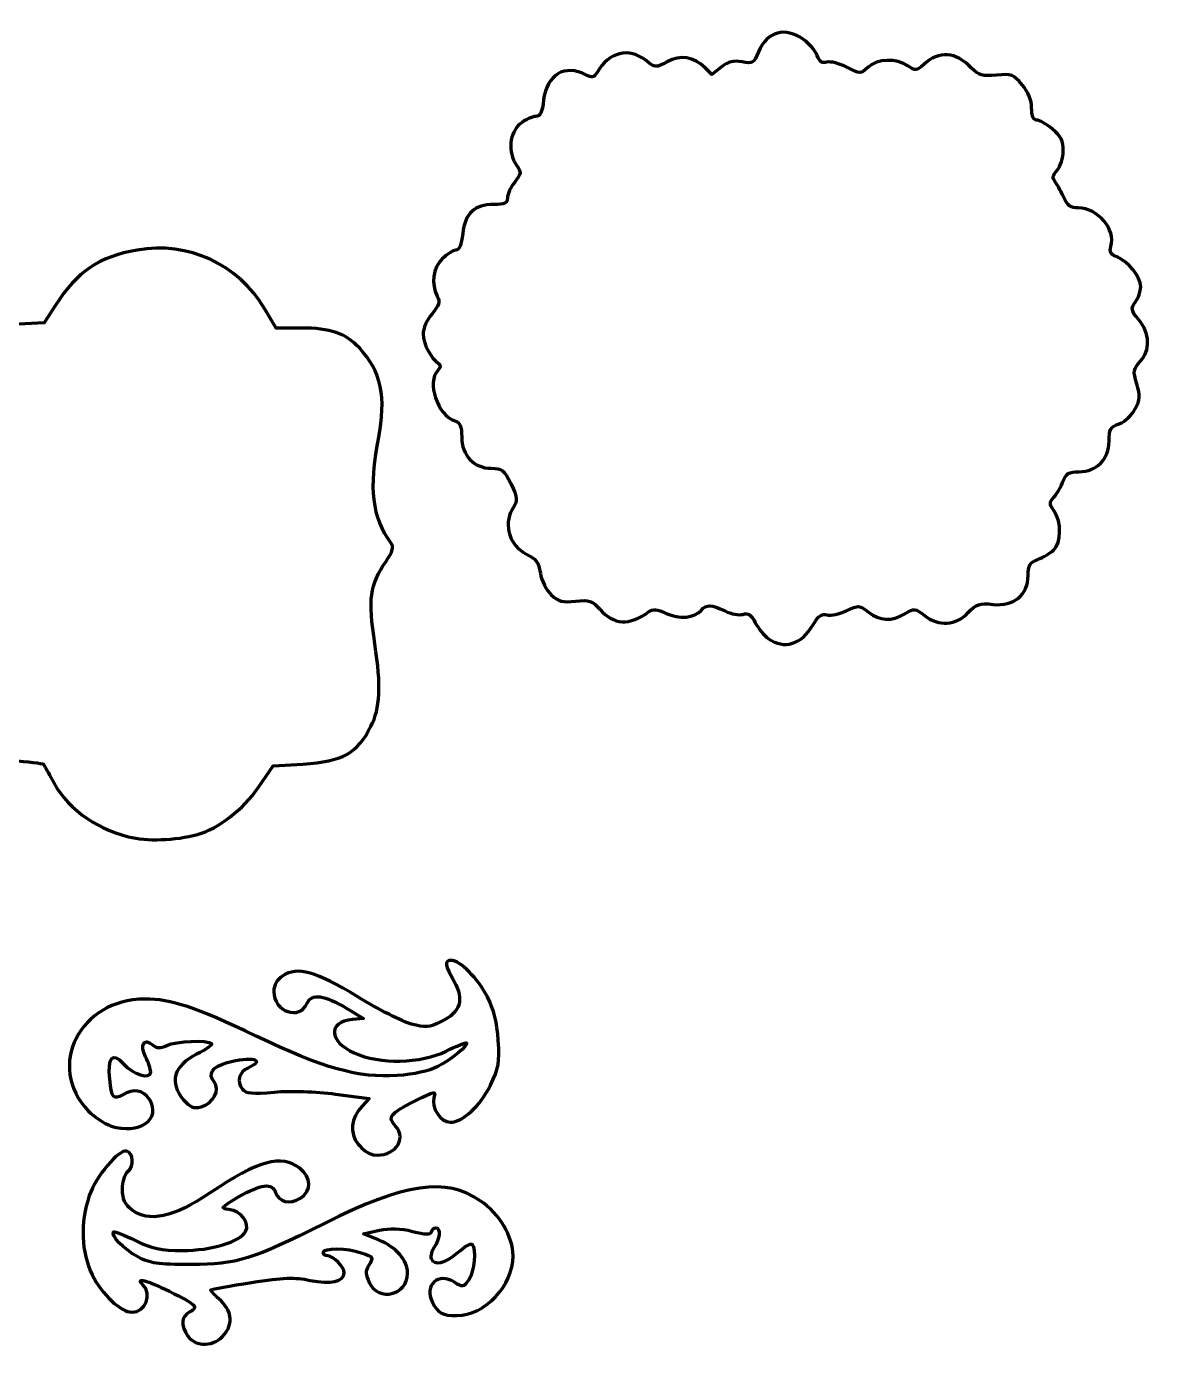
# Model space of a CAD drawing. Header units: centimetres. Extents: x -17.8 to 17.9, y -15.5 to 15.6.
# Drawn here: x -3 to 17.87, y -10.48 to 14.05 of the extents above; entities that cross this region are included whole.
import ezdxf

# ---------------------------------------------------------------- set-up
doc = ezdxf.new("R2010")
doc.units = ezdxf.units.CM
doc.header["$MEASUREMENT"] = 0
doc.layers.add('Layer 1', color=7, linetype='Continuous')

msp = doc.modelspace()

# ---------------------------------------------------------------- linework, layer by layer
at = {"layer": 'Layer 1', "color": 46, "lineweight": 70}
for points, knots in [([(10.77962, 2.68291), (10.69957, 2.73898), (10.58862, 2.87275), (10.53307, 2.98018), (10.53307, 2.98018), (10.45649, 3.12828), (10.40119, 3.1657), (10.30435, 3.13496), (10.30435, 3.13496), (10.23411, 3.11267), (10.08415, 3.14056), (9.97111, 3.19696), (9.97111, 3.19696), (9.71818, 3.32313), (9.62732, 3.32556), (9.53037, 3.20874), (9.53037, 3.20874), (9.41101, 3.06492), (9.11922, 3.03977), (8.87975, 3.15266), (8.87975, 3.15266), (8.70783, 3.23371), (8.63642, 3.23965), (8.55315, 3.1798), (8.55315, 3.1798), (8.19322, 2.92113), (7.9032, 2.93683), (7.64694, 3.22886), (7.64694, 3.22886), (7.50427, 3.39145), (7.4525, 3.40879), (7.19591, 3.37986), (7.19591, 3.37986), (6.95549, 3.35276), (6.87845, 3.37312), (6.74426, 3.49918), (6.74426, 3.49918), (6.65238, 3.5855), (6.56522, 3.75906), (6.54254, 3.90088), (6.54254, 3.90088), (6.51035, 4.10221), (6.46005, 4.17078), (6.28295, 4.25482), (6.28295, 4.25482), (5.97933, 4.3989), (5.85345, 4.79183), (6.01868, 5.07974), (6.01868, 5.07974), (6.12678, 5.2681), (6.12576, 5.28715), (5.99299, 5.56142), (5.99299, 5.56142), (5.86932, 5.81688), (5.83095, 5.84698), (5.62899, 5.84698), (5.62899, 5.84698), (5.30824, 5.84698), (5.08256, 6.08674), (5.08256, 6.42749), (5.08256, 6.42749), (5.08256, 6.62883), (5.05353, 6.69655), (4.95362, 6.72826), (4.95362, 6.72826), (4.63388, 6.82974), (4.42668, 7.45119), (4.64109, 7.6656), (4.64109, 7.6656), (4.69617, 7.72068), (4.7002, 7.76155), (4.65364, 7.79298), (4.65364, 7.79298), (4.51266, 7.88813), (4.36403, 8.16817), (4.36403, 8.33868), (4.36403, 8.33868), (4.36403, 8.43571), (4.43916, 8.60439), (4.53099, 8.71352), (4.53099, 8.71352), (4.66578, 8.87371), (4.68467, 8.93678), (4.62897, 9.04084), (4.62897, 9.04084), (4.50876, 9.26545), (4.54799, 9.56418), (4.72032, 9.73652), (4.72032, 9.73652), (4.8085, 9.8247), (4.92226, 9.89685), (4.97311, 9.89685), (4.97311, 9.89685), (5.03484, 9.89685), (5.07709, 9.99909), (5.10024, 10.20455), (5.10024, 10.20455), (5.14281, 10.58226), (5.31745, 10.74602), (5.67767, 10.74602), (5.67767, 10.74602), (5.88204, 10.74602), (5.93171, 10.76984), (5.93171, 10.86785), (5.93171, 10.86785), (5.93171, 10.93486), (5.99239, 11.06682), (6.06654, 11.1611), (6.06654, 11.1611), (6.19106, 11.3194), (6.19355, 11.34367), (6.0992, 11.47839), (6.0992, 11.47839), (5.93308, 11.71556), (5.9668, 12.0845), (6.16913, 12.24366), (6.16913, 12.24366), (6.2638, 12.31812), (6.39225, 12.37904), (6.45458, 12.37904), (6.45458, 12.37904), (6.5412, 12.37904), (6.57609, 12.45157), (6.6026, 12.68673), (6.6026, 12.68673), (6.65515, 13.15296), (7.00178, 13.35928), (7.38655, 13.15336), (7.38655, 13.15336), (7.50224, 13.09145), (7.53818, 13.09892), (7.59455, 13.19662), (7.59455, 13.19662), (7.81577, 13.58), (8.18578, 13.669), (8.50724, 13.41614), (8.50724, 13.41614), (8.6789, 13.28111), (8.68918, 13.2805), (8.89813, 13.39303), (8.89813, 13.39303), (9.14646, 13.52676), (9.39324, 13.48995), (9.59398, 13.28921), (9.59398, 13.28921), (9.59398, 13.28921), (9.72561, 13.15758), (9.72561, 13.15758), (9.72561, 13.15758), (9.72561, 13.15758), (9.90083, 13.29541), (9.90083, 13.29541), (9.90083, 13.29541), (10.03216, 13.39872), (10.12918, 13.42327), (10.28814, 13.39345), (10.28814, 13.39345), (10.48288, 13.35692), (10.50795, 13.37215), (10.59464, 13.57962), (10.59464, 13.57962), (10.7538, 13.96054), (11.08738, 14.05197), (11.42942, 13.80841), (11.42942, 13.80841), (11.53626, 13.73233), (11.65105, 13.59809), (11.68451, 13.51008), (11.68451, 13.51008), (11.72759, 13.39676), (11.77942, 13.36088), (11.8621, 13.38713), (11.8621, 13.38713), (11.92631, 13.40751), (12.09368, 13.36565), (12.23403, 13.29409), (12.23403, 13.29409), (12.48884, 13.16418), (12.4894, 13.16418), (12.62766, 13.29408), (12.62766, 13.29408), (12.79674, 13.45292), (13.15991, 13.46523), (13.36841, 13.3192), (13.36841, 13.3192), (13.50809, 13.22136), (13.52794, 13.22307), (13.66055, 13.34435), (13.66055, 13.34435), (13.95046, 13.60946), (14.25303, 13.58691), (14.55032, 13.27803), (14.55032, 13.27803), (14.68093, 13.14232), (14.74924, 13.12294), (15.00898, 13.1479), (15.00898, 13.1479), (15.28832, 13.17474), (15.32902, 13.15959), (15.48932, 12.96908), (15.48932, 12.96908), (15.60465, 12.83201), (15.66447, 12.68457), (15.66447, 12.53732), (15.66447, 12.53732), (15.66447, 12.38746), (15.69513, 12.31371), (15.75744, 12.31371), (15.75744, 12.31371), (15.80857, 12.31371), (15.94085, 12.23761), (16.05138, 12.1446), (16.05138, 12.1446), (16.20692, 12.01372), (16.25235, 11.9226), (16.25235, 11.74149), (16.25235, 11.74149), (16.25235, 11.61249), (16.20229, 11.45217), (16.14079, 11.38421), (16.14079, 11.38421), (16.04944, 11.28327), (16.04395, 11.24091), (16.1105, 11.15044), (16.1105, 11.15044), (16.1552, 11.08967), (16.22655, 10.95912), (16.26904, 10.86032), (16.26904, 10.86032), (16.32717, 10.72518), (16.39187, 10.68069), (16.53026, 10.68069), (16.53026, 10.68069), (16.89548, 10.68069), (17.23516, 10.28032), (17.13572, 9.96703), (17.13572, 9.96703), (17.10261, 9.86269), (17.12925, 9.81774), (17.25186, 9.77113), (17.25186, 9.77113), (17.45556, 9.69368), (17.68941, 9.39737), (17.68941, 9.2167), (17.68941, 9.2167), (17.68941, 9.13972), (17.64527, 9.01373), (17.59132, 8.9367), (17.59132, 8.9367), (17.50124, 8.80809), (17.50657, 8.78081), (17.65665, 8.60246), (17.65665, 8.60246), (17.86323, 8.35695), (17.87248, 8.0341), (17.67882, 7.82796), (17.67882, 7.82796), (17.55053, 7.69139), (17.54475, 7.65372), (17.61577, 7.41665), (17.61577, 7.41665), (17.68154, 7.19713), (17.67713, 7.12312), (17.58797, 6.95072), (17.58797, 6.95072), (17.52968, 6.838), (17.39638, 6.71345), (17.29176, 6.67396), (17.29176, 6.67396), (17.12732, 6.61189), (17.10153, 6.56827), (17.10153, 6.35223), (17.10153, 6.35223), (17.10153, 6.01825), (16.87185, 5.78163), (16.54765, 5.78163), (16.54765, 5.78163), (16.35338, 5.78163), (16.30305, 5.75166), (16.24619, 5.60212), (16.24619, 5.60212), (16.20865, 5.50339), (16.13297, 5.37291), (16.078, 5.31218), (16.078, 5.31218), (15.98822, 5.21297), (15.98868, 5.18659), (16.08255, 5.05258), (16.08255, 5.05258), (16.22284, 4.85229), (16.21743, 4.45766), (16.07261, 4.3266), (16.07261, 4.3266), (16.00967, 4.26964), (15.87739, 4.19233), (15.77867, 4.15479), (15.77867, 4.15479), (15.6291, 4.09793), (15.59915, 4.04761), (15.59915, 3.85318), (15.59915, 3.85318), (15.59915, 3.49599), (15.33178, 3.27608), (14.94966, 3.31899), (14.94966, 3.31899), (14.69254, 3.34786), (14.63925, 3.32997), (14.48254, 3.16222), (14.48254, 3.16222), (14.26272, 2.9269), (13.9365, 2.90727), (13.67422, 3.11358), (13.67422, 3.11358), (13.50388, 3.24757), (13.48658, 3.24913), (13.3124, 3.14624), (13.3124, 3.14624), (13.06605, 3.00072), (12.84352, 3.01023), (12.63373, 3.17525), (12.63373, 3.17525), (12.46574, 3.30739), (12.45111, 3.30835), (12.22681, 3.20191), (12.22681, 3.20191), (12.09884, 3.14119), (11.93587, 3.10674), (11.86466, 3.12537), (11.86466, 3.12537), (11.76799, 3.15065), (11.70145, 3.10207), (11.60211, 2.93372), (11.60211, 2.93372), (11.39007, 2.57434), (11.07272, 2.47757), (10.77959, 2.68289), (10.77959, 2.68289), (10.77959, 2.68289), (10.77962, 2.68291), (10.77962, 2.68291)], [0, 0, 0, 0, 0.01162791, 0.01162791, 0.01162791, 0.01162791, 0.02325581, 0.02325581, 0.02325581, 0.02325581, 0.03488372, 0.03488372, 0.03488372, 0.03488372, 0.04651163, 0.04651163, 0.04651163, 0.04651163, 0.05813953, 0.05813953, 0.05813953, 0.05813953, 0.06976744, 0.06976744, 0.06976744, 0.06976744, 0.08139535, 0.08139535, 0.08139535, 0.08139535, 0.09302326, 0.09302326, 0.09302326, 0.09302326, 0.10465116, 0.10465116, 0.10465116, 0.10465116, 0.11627907, 0.11627907, 0.11627907, 0.11627907, 0.12790698, 0.12790698, 0.12790698, 0.12790698, 0.13953488, 0.13953488, 0.13953488, 0.13953488, 0.15116279, 0.15116279, 0.15116279, 0.15116279, 0.1627907, 0.1627907, 0.1627907, 0.1627907, 0.1744186, 0.1744186, 0.1744186, 0.1744186, 0.18604651, 0.18604651, 0.18604651, 0.18604651, 0.19767442, 0.19767442, 0.19767442, 0.19767442, 0.20930233, 0.20930233, 0.20930233, 0.20930233, 0.22093023, 0.22093023, 0.22093023, 0.22093023, 0.23255814, 0.23255814, 0.23255814, 0.23255814, 0.24418605, 0.24418605, 0.24418605, 0.24418605, 0.25581395, 0.25581395, 0.25581395, 0.25581395, 0.26744186, 0.26744186, 0.26744186, 0.26744186, 0.27906977, 0.27906977, 0.27906977, 0.27906977, 0.29069767, 0.29069767, 0.29069767, 0.29069767, 0.30232558, 0.30232558, 0.30232558, 0.30232558, 0.31395349, 0.31395349, 0.31395349, 0.31395349, 0.3255814, 0.3255814, 0.3255814, 0.3255814, 0.3372093, 0.3372093, 0.3372093, 0.3372093, 0.34883721, 0.34883721, 0.34883721, 0.34883721, 0.36046512, 0.36046512, 0.36046512, 0.36046512, 0.37209302, 0.37209302, 0.37209302, 0.37209302, 0.38372093, 0.38372093, 0.38372093, 0.38372093, 0.39534884, 0.39534884, 0.39534884, 0.39534884, 0.40697674, 0.40697674, 0.40697674, 0.40697674, 0.41860465, 0.41860465, 0.41860465, 0.41860465, 0.43023256, 0.43023256, 0.43023256, 0.43023256, 0.44186047, 0.44186047, 0.44186047, 0.44186047, 0.45348837, 0.45348837, 0.45348837, 0.45348837, 0.46511628, 0.46511628, 0.46511628, 0.46511628, 0.47674419, 0.47674419, 0.47674419, 0.47674419, 0.48837209, 0.48837209, 0.48837209, 0.48837209, 0.5, 0.5, 0.5, 0.5, 0.51162791, 0.51162791, 0.51162791, 0.51162791, 0.52325581, 0.52325581, 0.52325581, 0.52325581, 0.53488372, 0.53488372, 0.53488372, 0.53488372, 0.54651163, 0.54651163, 0.54651163, 0.54651163, 0.55813953, 0.55813953, 0.55813953, 0.55813953, 0.56976744, 0.56976744, 0.56976744, 0.56976744, 0.58139535, 0.58139535, 0.58139535, 0.58139535, 0.59302326, 0.59302326, 0.59302326, 0.59302326, 0.60465116, 0.60465116, 0.60465116, 0.60465116, 0.61627907, 0.61627907, 0.61627907, 0.61627907, 0.62790698, 0.62790698, 0.62790698, 0.62790698, 0.63953488, 0.63953488, 0.63953488, 0.63953488, 0.65116279, 0.65116279, 0.65116279, 0.65116279, 0.6627907, 0.6627907, 0.6627907, 0.6627907, 0.6744186, 0.6744186, 0.6744186, 0.6744186, 0.68604651, 0.68604651, 0.68604651, 0.68604651, 0.69767442, 0.69767442, 0.69767442, 0.69767442, 0.70930233, 0.70930233, 0.70930233, 0.70930233, 0.72093023, 0.72093023, 0.72093023, 0.72093023, 0.73255814, 0.73255814, 0.73255814, 0.73255814, 0.74418605, 0.74418605, 0.74418605, 0.74418605, 0.75581395, 0.75581395, 0.75581395, 0.75581395, 0.76744186, 0.76744186, 0.76744186, 0.76744186, 0.77906977, 0.77906977, 0.77906977, 0.77906977, 0.79069767, 0.79069767, 0.79069767, 0.79069767, 0.80232558, 0.80232558, 0.80232558, 0.80232558, 0.81395349, 0.81395349, 0.81395349, 0.81395349, 0.8255814, 0.8255814, 0.8255814, 0.8255814, 0.8372093, 0.8372093, 0.8372093, 0.8372093, 0.84883721, 0.84883721, 0.84883721, 0.84883721, 0.86046512, 0.86046512, 0.86046512, 0.86046512, 0.87209302, 0.87209302, 0.87209302, 0.87209302, 0.88372093, 0.88372093, 0.88372093, 0.88372093, 0.89534884, 0.89534884, 0.89534884, 0.89534884, 0.90697674, 0.90697674, 0.90697674, 0.90697674, 0.91860465, 0.91860465, 0.91860465, 0.91860465, 0.93023256, 0.93023256, 0.93023256, 0.93023256, 0.94186047, 0.94186047, 0.94186047, 0.94186047, 0.95348837, 0.95348837, 0.95348837, 0.95348837, 0.96511628, 0.96511628, 0.96511628, 0.96511628, 0.97674419, 0.97674419, 0.97674419, 0.97674419, 1, 1, 1, 1]), ([(-1.10409, -0.99663), (-1.76041, -0.82684), (-2.27069, -0.4376), (-2.54575, 0.10309), (-2.54575, 0.10309), (-2.60624, 0.222), (-2.66911, 0.33398), (-2.68546, 0.35194), (-2.68546, 0.35194), (-2.70182, 0.3699), (-2.96997, 0.40078), (-3.28137, 0.42055), (-3.28137, 0.42055), (-3.98606, 0.46529), (-4.26402, 0.62096), (-4.50013, 1.10313), (-4.50013, 1.10313), (-4.72897, 1.57044), (-4.75601, 1.86861), (-4.63026, 2.53791), (-4.63026, 2.53791), (-4.46777, 3.40284), (-4.48854, 3.75651), (-4.72661, 4.17835), (-4.72661, 4.17835), (-4.72661, 4.17835), (-4.92457, 4.52912), (-4.92457, 4.52912), (-4.92457, 4.52912), (-4.92457, 4.52912), (-4.73387, 4.82982), (-4.73387, 4.82982), (-4.73387, 4.82982), (-4.46498, 5.25381), (-4.43568, 5.53593), (-4.57094, 6.3984), (-4.57094, 6.3984), (-4.70139, 7.2302), (-4.65467, 7.64607), (-4.38688, 8.03689), (-4.38688, 8.03689), (-4.1548, 8.3756), (-3.91438, 8.47776), (-3.26026, 8.51564), (-3.26026, 8.51564), (-3.26026, 8.51564), (-2.67297, 8.54965), (-2.67297, 8.54965), (-2.67297, 8.54965), (-2.67297, 8.54965), (-2.46591, 8.86659), (-2.46591, 8.86659), (-2.46591, 8.86659), (-2.0447, 9.51133), (-1.65892, 9.77247), (-0.94078, 9.89897), (-0.94078, 9.89897), (0.007, 10.06592), (0.92609, 9.64065), (1.42683, 8.80346), (1.42683, 8.80346), (1.42683, 8.80346), (1.63724, 8.45168), (1.63724, 8.45168), (1.63724, 8.45168), (1.63724, 8.45168), (2.1039, 8.45168), (2.1039, 8.45168), (2.1039, 8.45168), (2.63411, 8.45168), (2.93461, 8.34861), (3.18328, 8.08144), (3.18328, 8.08144), (3.58655, 7.64817), (3.68737, 7.16748), (3.53719, 6.39409), (3.53719, 6.39409), (3.35847, 5.47374), (3.42319, 4.93319), (3.76824, 4.46452), (3.76824, 4.46452), (3.82655, 4.38531), (3.80605, 4.3105), (3.67176, 4.11262), (3.67176, 4.11262), (3.3773, 3.67871), (3.34346, 3.42247), (3.47004, 2.5851), (3.47004, 2.5851), (3.58948, 1.79498), (3.5703, 1.39664), (3.39624, 1.05301), (3.39624, 1.05301), (3.14284, 0.55269), (2.87252, 0.40319), (2.13434, 0.35511), (2.13434, 0.35511), (2.13434, 0.35511), (1.58417, 0.31928), (1.58417, 0.31928), (1.58417, 0.31928), (1.58417, 0.31928), (1.31236, -0.07264), (1.31236, -0.07264), (1.31236, -0.07264), (1.01974, -0.49457), (0.5635, -0.8486), (0.17994, -0.95138), (0.17994, -0.95138), (-0.24345, -1.06483), (-0.76887, -1.08334), (-1.10409, -0.99663)], [0, 0, 0, 0, 0.03448276, 0.03448276, 0.03448276, 0.03448276, 0.06896552, 0.06896552, 0.06896552, 0.06896552, 0.10344828, 0.10344828, 0.10344828, 0.10344828, 0.13793103, 0.13793103, 0.13793103, 0.13793103, 0.17241379, 0.17241379, 0.17241379, 0.17241379, 0.20689655, 0.20689655, 0.20689655, 0.20689655, 0.24137931, 0.24137931, 0.24137931, 0.24137931, 0.27586207, 0.27586207, 0.27586207, 0.27586207, 0.31034483, 0.31034483, 0.31034483, 0.31034483, 0.34482759, 0.34482759, 0.34482759, 0.34482759, 0.37931034, 0.37931034, 0.37931034, 0.37931034, 0.4137931, 0.4137931, 0.4137931, 0.4137931, 0.44827586, 0.44827586, 0.44827586, 0.44827586, 0.48275862, 0.48275862, 0.48275862, 0.48275862, 0.51724138, 0.51724138, 0.51724138, 0.51724138, 0.55172414, 0.55172414, 0.55172414, 0.55172414, 0.5862069, 0.5862069, 0.5862069, 0.5862069, 0.62068966, 0.62068966, 0.62068966, 0.62068966, 0.65517241, 0.65517241, 0.65517241, 0.65517241, 0.68965517, 0.68965517, 0.68965517, 0.68965517, 0.72413793, 0.72413793, 0.72413793, 0.72413793, 0.75862069, 0.75862069, 0.75862069, 0.75862069, 0.79310345, 0.79310345, 0.79310345, 0.79310345, 0.82758621, 0.82758621, 0.82758621, 0.82758621, 0.86206897, 0.86206897, 0.86206897, 0.86206897, 0.89655172, 0.89655172, 0.89655172, 0.89655172, 0.93103448, 0.93103448, 0.93103448, 0.93103448, 1, 1, 1, 1]), ([(3.44082, -6.89892), (3.3607, -6.88588), (3.23348, -6.7968), (3.1581, -6.70098), (3.1581, -6.70098), (2.99622, -6.49519), (3.02518, -6.2172), (3.23133, -5.99775), (3.23133, -5.99775), (3.23133, -5.99775), (3.36407, -5.85646), (3.36407, -5.85646), (3.36407, -5.85646), (3.36407, -5.85646), (2.74029, -5.77389), (2.74029, -5.77389), (2.74029, -5.77389), (2.36346, -5.72401), (1.91402, -5.70899), (1.60501, -5.73595), (1.60501, -5.73595), (1.19003, -5.77215), (1.0781, -5.762), (1.01186, -5.68219), (1.01186, -5.68219), (0.89737, -5.54424), (0.94776, -5.36065), (1.12101, -5.28443), (1.12101, -5.28443), (1.46365, -5.13372), (1.17541, -5.06499), (0.7251, -5.19004), (0.7251, -5.19004), (0.44896, -5.26672), (0.3615, -5.39756), (0.48605, -5.54764), (0.48605, -5.54764), (0.6049, -5.69084), (0.46817, -5.95448), (0.24616, -6.0102), (0.24616, -6.0102), (0.10396, -6.04589), (0.03972, -6.02001), (-0.08267, -5.87772), (-0.08267, -5.87772), (-0.35728, -5.55846), (-0.26713, -5.24596), (0.16115, -5.03254), (0.16115, -5.03254), (0.33528, -4.94576), (0.45951, -4.85652), (0.4372, -4.83422), (0.4372, -4.83422), (0.36821, -4.76523), (-0.21962, -4.78957), (-0.39307, -4.8686), (-0.39307, -4.8686), (-0.52081, -4.9268), (-0.58043, -4.9245), (-0.66019, -4.8583), (-0.66019, -4.8583), (-0.82081, -4.725), (-0.90074, -4.86353), (-0.78828, -5.0803), (-0.78828, -5.0803), (-0.73533, -5.18235), (-0.69202, -5.30977), (-0.69202, -5.36345), (-0.69202, -5.36345), (-0.69202, -5.51261), (-1.0205, -5.41115), (-1.2042, -5.20524), (-1.2042, -5.20524), (-1.39994, -4.98585), (-1.49363, -5.0962), (-1.4537, -5.4991), (-1.4537, -5.4991), (-1.41995, -5.83962), (-1.37748, -5.89037), (-1.2125, -5.78734), (-1.2125, -5.78734), (-1.013, -5.66275), (-0.83501, -5.69392), (-0.71692, -5.87414), (-0.71692, -5.87414), (-0.47956, -6.2364), (-0.91249, -6.53652), (-1.42733, -6.36661), (-1.42733, -6.36661), (-1.54903, -6.32645), (-1.7402, -6.19861), (-1.85217, -6.08253), (-1.85217, -6.08253), (-2.64244, -5.2632), (-2.00859, -4.00983), (-0.80396, -4.00983), (-0.80396, -4.00983), (-0.30338, -4.00983), (0.12062, -4.1511), (1.26759, -4.70003), (1.26759, -4.70003), (2.50479, -5.29215), (3.17235, -5.47826), (3.88401, -5.42948), (3.88401, -5.42948), (4.19672, -5.40805), (4.47592, -5.34651), (4.63695, -5.26353), (4.63695, -5.26353), (4.89325, -5.13146), (5.2157, -4.86609), (5.17245, -4.82284), (5.17245, -4.82284), (5.15979, -4.81018), (4.9889, -4.87928), (4.79269, -4.97638), (4.79269, -4.97638), (4.32425, -5.2082), (3.55772, -5.22319), (3.08672, -5.00975), (3.08672, -5.00975), (2.61155, -4.79441), (2.59164, -4.43386), (3.05245, -4.38919), (3.05245, -4.38919), (3.05245, -4.38919), (3.25988, -4.36909), (3.25988, -4.36909), (3.25988, -4.36909), (3.25988, -4.36909), (2.96146, -4.1902), (2.96146, -4.1902), (2.96146, -4.1902), (2.52524, -3.9287), (2.29665, -3.89711), (2.21476, -4.087), (2.21476, -4.087), (2.07471, -4.41172), (1.59421, -4.24414), (1.59421, -3.87058), (1.59421, -3.87058), (1.59421, -3.74563), (1.64726, -3.65149), (1.75889, -3.57835), (1.75889, -3.57835), (2.03286, -3.39884), (2.37465, -3.49445), (3.15143, -3.96788), (3.15143, -3.96788), (3.53641, -4.20253), (3.98527, -4.43031), (4.1489, -4.47408), (4.1489, -4.47408), (4.41073, -4.54411), (4.47703, -4.53867), (4.70197, -4.42872), (4.70197, -4.42872), (5.05777, -4.2548), (5.1335, -4.01705), (4.94013, -3.68106), (4.94013, -3.68106), (4.77144, -3.38796), (4.75849, -3.29133), (4.88789, -3.29133), (4.88789, -3.29133), (5.05308, -3.29133), (5.38477, -3.62618), (5.55952, -3.96937), (5.55952, -3.96937), (5.67985, -4.20569), (5.73889, -4.44224), (5.76075, -4.7757), (5.76075, -4.7757), (5.78807, -5.19227), (5.77096, -5.28999), (5.61484, -5.60908), (5.61484, -5.60908), (5.42621, -5.99462), (5.10022, -6.29608), (4.87191, -6.29608), (4.87191, -6.29608), (4.69245, -6.29608), (4.50862, -6.02054), (4.56648, -5.83826), (4.56648, -5.83826), (4.60754, -5.70889), (4.58666, -5.71251), (4.21739, -5.89892), (4.21739, -5.89892), (3.74924, -6.13524), (3.70021, -6.19834), (3.85329, -6.36748), (3.85329, -6.36748), (4.08071, -6.61878), (3.81589, -6.95999), (3.44082, -6.89892)], [0, 0, 0, 0, 0.02, 0.02, 0.02, 0.02, 0.04, 0.04, 0.04, 0.04, 0.06, 0.06, 0.06, 0.06, 0.08, 0.08, 0.08, 0.08, 0.1, 0.1, 0.1, 0.1, 0.12, 0.12, 0.12, 0.12, 0.14, 0.14, 0.14, 0.14, 0.16, 0.16, 0.16, 0.16, 0.18, 0.18, 0.18, 0.18, 0.2, 0.2, 0.2, 0.2, 0.22, 0.22, 0.22, 0.22, 0.24, 0.24, 0.24, 0.24, 0.26, 0.26, 0.26, 0.26, 0.28, 0.28, 0.28, 0.28, 0.3, 0.3, 0.3, 0.3, 0.32, 0.32, 0.32, 0.32, 0.34, 0.34, 0.34, 0.34, 0.36, 0.36, 0.36, 0.36, 0.38, 0.38, 0.38, 0.38, 0.4, 0.4, 0.4, 0.4, 0.42, 0.42, 0.42, 0.42, 0.44, 0.44, 0.44, 0.44, 0.46, 0.46, 0.46, 0.46, 0.48, 0.48, 0.48, 0.48, 0.5, 0.5, 0.5, 0.5, 0.52, 0.52, 0.52, 0.52, 0.54, 0.54, 0.54, 0.54, 0.56, 0.56, 0.56, 0.56, 0.58, 0.58, 0.58, 0.58, 0.6, 0.6, 0.6, 0.6, 0.62, 0.62, 0.62, 0.62, 0.64, 0.64, 0.64, 0.64, 0.66, 0.66, 0.66, 0.66, 0.68, 0.68, 0.68, 0.68, 0.7, 0.7, 0.7, 0.7, 0.72, 0.72, 0.72, 0.72, 0.74, 0.74, 0.74, 0.74, 0.76, 0.76, 0.76, 0.76, 0.78, 0.78, 0.78, 0.78, 0.8, 0.8, 0.8, 0.8, 0.82, 0.82, 0.82, 0.82, 0.84, 0.84, 0.84, 0.84, 0.86, 0.86, 0.86, 0.86, 0.88, 0.88, 0.88, 0.88, 0.9, 0.9, 0.9, 0.9, 0.92, 0.92, 0.92, 0.92, 0.94, 0.94, 0.94, 0.94, 0.96, 0.96, 0.96, 0.96, 1, 1, 1, 1]), ([(-0.00244, -10.26608), (-0.14253, -10.06608), (-0.12971, -9.90698), (0.03353, -9.81962), (0.03353, -9.81962), (0.20372, -9.72854), (0.16278, -9.68706), (-0.34541, -9.43565), (-0.34541, -9.43565), (-0.77465, -9.2233), (-0.9764, -9.17319), (-0.83572, -9.31387), (-0.83572, -9.31387), (-0.65848, -9.49111), (-0.78912, -9.82337), (-1.03604, -9.82337), (-1.03604, -9.82337), (-1.24848, -9.82337), (-1.59714, -9.49626), (-1.77739, -9.12783), (-1.77739, -9.12783), (-1.98357, -8.70641), (-2.00337, -8.17436), (-1.83208, -7.65863), (-1.83208, -7.65863), (-1.71544, -7.30745), (-1.27699, -6.78713), (-1.13668, -6.83337), (-1.13668, -6.83337), (-1.01123, -6.87471), (-0.99657, -7.11093), (-1.11345, -7.20793), (-1.11345, -7.20793), (-1.17232, -7.25679), (-1.21458, -7.39572), (-1.21458, -7.5404), (-1.21458, -7.5404), (-1.21458, -7.7311), (-1.17453, -7.82045), (-1.04247, -7.92433), (-1.04247, -7.92433), (-0.73661, -8.16492), (-0.26077, -8.06305), (0.40068, -7.61539), (0.40068, -7.61539), (1.303, -7.00471), (1.73722, -6.88403), (2.0753, -7.14996), (2.0753, -7.14996), (2.29523, -7.32296), (2.30047, -7.56469), (2.0873, -7.70436), (2.0873, -7.70436), (1.89758, -7.82867), (1.68314, -7.77977), (1.6258, -7.59913), (1.6258, -7.59913), (1.5673, -7.41481), (1.35438, -7.44125), (0.941, -7.68417), (0.941, -7.68417), (0.60425, -7.88206), (0.59295, -7.89661), (0.76065, -7.91645), (0.76065, -7.91645), (0.98708, -7.94323), (1.15484, -8.16553), (1.06928, -8.32541), (1.06928, -8.32541), (0.96591, -8.51856), (0.43505, -8.67819), (-0.10451, -8.67838), (-0.10451, -8.67838), (-0.51082, -8.67851), (-0.65975, -8.64676), (-0.97409, -8.49297), (-0.97409, -8.49297), (-1.18271, -8.3909), (-1.36557, -8.31958), (-1.38046, -8.33447), (-1.38046, -8.33447), (-1.44246, -8.39647), (-1.18693, -8.65952), (-0.93265, -8.79545), (-0.93265, -8.79545), (-0.69566, -8.92214), (-0.5639, -8.94107), (0.05917, -8.93795), (0.05917, -8.93795), (0.91646, -8.93366), (1.1775, -8.85329), (2.53414, -8.17604), (2.53414, -8.17604), (4.0391, -7.42474), (4.78083, -7.31658), (5.42764, -7.7541), (5.42764, -7.7541), (5.78308, -7.99453), (6.036, -8.42031), (6.036, -8.77825), (6.036, -8.77825), (6.036, -9.3316), (5.51281, -9.88645), (4.99087, -9.88662), (4.99087, -9.88662), (4.72397, -9.8867), (4.64703, -9.84486), (4.53979, -9.64128), (4.53979, -9.64128), (4.37243, -9.32356), (4.64894, -9.07152), (4.94909, -9.26818), (4.94909, -9.26818), (5.10076, -9.36756), (5.11473, -9.36524), (5.21335, -9.22444), (5.21335, -9.22444), (5.31623, -9.07755), (5.3569, -8.64348), (5.27541, -8.562), (5.27541, -8.562), (5.25228, -8.53886), (5.13368, -8.60745), (5.01186, -8.71441), (5.01186, -8.71441), (4.77837, -8.91942), (4.56942, -8.96573), (4.51522, -8.8245), (4.51522, -8.8245), (4.49741, -8.77809), (4.52366, -8.68429), (4.57355, -8.61606), (4.57355, -8.61606), (4.67611, -8.4758), (4.69494, -8.25569), (4.60439, -8.25569), (4.60439, -8.25569), (4.57146, -8.25569), (4.5333, -8.28932), (4.5196, -8.33042), (4.5196, -8.33042), (4.50111, -8.38589), (4.41131, -8.38393), (4.17123, -8.32281), (4.17123, -8.32281), (3.94188, -8.26442), (3.76224, -8.25867), (3.55382, -8.30303), (3.55382, -8.30303), (3.55382, -8.30303), (3.25988, -8.3656), (3.25988, -8.3656), (3.25988, -8.3656), (3.25988, -8.3656), (3.53871, -8.48152), (3.53871, -8.48152), (3.53871, -8.48152), (3.86925, -8.61894), (4.07638, -8.85856), (4.07638, -9.10353), (4.07638, -9.10353), (4.07638, -9.51035), (3.54007, -9.63861), (3.36583, -9.27347), (3.36583, -9.27347), (3.29635, -9.12787), (3.29237, -9.05478), (3.34902, -8.96408), (3.34902, -8.96408), (3.45052, -8.80155), (3.44986, -8.80032), (3.21747, -8.71931), (3.21747, -8.71931), (2.96036, -8.62968), (2.50869, -8.62561), (2.50869, -8.71292), (2.50869, -8.71292), (2.50869, -8.74885), (2.54823, -8.77824), (2.59655, -8.77824), (2.59655, -8.77824), (2.70005, -8.77824), (2.90062, -8.98478), (2.90062, -9.09136), (2.90062, -9.09136), (2.90062, -9.25336), (2.64431, -9.3111), (2.27007, -9.23341), (2.27007, -9.23341), (1.97148, -9.17143), (1.77793, -9.17833), (1.17909, -9.27233), (1.17909, -9.27233), (0.77869, -9.33518), (0.44036, -9.39518), (0.42723, -9.40567), (0.42723, -9.40567), (0.4141, -9.41616), (0.47913, -9.49239), (0.57174, -9.57507), (0.57174, -9.57507), (0.81175, -9.78934), (0.84885, -10.01811), (0.67867, -10.23445), (0.67867, -10.23445), (0.49772, -10.46449), (0.14791, -10.48074), (-0.00244, -10.26608)], [0, 0, 0, 0, 0.01886792, 0.01886792, 0.01886792, 0.01886792, 0.03773585, 0.03773585, 0.03773585, 0.03773585, 0.05660377, 0.05660377, 0.05660377, 0.05660377, 0.0754717, 0.0754717, 0.0754717, 0.0754717, 0.09433962, 0.09433962, 0.09433962, 0.09433962, 0.11320755, 0.11320755, 0.11320755, 0.11320755, 0.13207547, 0.13207547, 0.13207547, 0.13207547, 0.1509434, 0.1509434, 0.1509434, 0.1509434, 0.16981132, 0.16981132, 0.16981132, 0.16981132, 0.18867925, 0.18867925, 0.18867925, 0.18867925, 0.20754717, 0.20754717, 0.20754717, 0.20754717, 0.22641509, 0.22641509, 0.22641509, 0.22641509, 0.24528302, 0.24528302, 0.24528302, 0.24528302, 0.26415094, 0.26415094, 0.26415094, 0.26415094, 0.28301887, 0.28301887, 0.28301887, 0.28301887, 0.30188679, 0.30188679, 0.30188679, 0.30188679, 0.32075472, 0.32075472, 0.32075472, 0.32075472, 0.33962264, 0.33962264, 0.33962264, 0.33962264, 0.35849057, 0.35849057, 0.35849057, 0.35849057, 0.37735849, 0.37735849, 0.37735849, 0.37735849, 0.39622642, 0.39622642, 0.39622642, 0.39622642, 0.41509434, 0.41509434, 0.41509434, 0.41509434, 0.43396226, 0.43396226, 0.43396226, 0.43396226, 0.45283019, 0.45283019, 0.45283019, 0.45283019, 0.47169811, 0.47169811, 0.47169811, 0.47169811, 0.49056604, 0.49056604, 0.49056604, 0.49056604, 0.50943396, 0.50943396, 0.50943396, 0.50943396, 0.52830189, 0.52830189, 0.52830189, 0.52830189, 0.54716981, 0.54716981, 0.54716981, 0.54716981, 0.56603774, 0.56603774, 0.56603774, 0.56603774, 0.58490566, 0.58490566, 0.58490566, 0.58490566, 0.60377358, 0.60377358, 0.60377358, 0.60377358, 0.62264151, 0.62264151, 0.62264151, 0.62264151, 0.64150943, 0.64150943, 0.64150943, 0.64150943, 0.66037736, 0.66037736, 0.66037736, 0.66037736, 0.67924528, 0.67924528, 0.67924528, 0.67924528, 0.69811321, 0.69811321, 0.69811321, 0.69811321, 0.71698113, 0.71698113, 0.71698113, 0.71698113, 0.73584906, 0.73584906, 0.73584906, 0.73584906, 0.75471698, 0.75471698, 0.75471698, 0.75471698, 0.77358491, 0.77358491, 0.77358491, 0.77358491, 0.79245283, 0.79245283, 0.79245283, 0.79245283, 0.81132075, 0.81132075, 0.81132075, 0.81132075, 0.83018868, 0.83018868, 0.83018868, 0.83018868, 0.8490566, 0.8490566, 0.8490566, 0.8490566, 0.86792453, 0.86792453, 0.86792453, 0.86792453, 0.88679245, 0.88679245, 0.88679245, 0.88679245, 0.90566038, 0.90566038, 0.90566038, 0.90566038, 0.9245283, 0.9245283, 0.9245283, 0.9245283, 0.94339623, 0.94339623, 0.94339623, 0.94339623, 0.96226415, 0.96226415, 0.96226415, 0.96226415, 1, 1, 1, 1])]:
    msp.add_open_spline(points, degree=3, knots=knots, dxfattribs=at)

doc.saveas('drawing.dxf')
